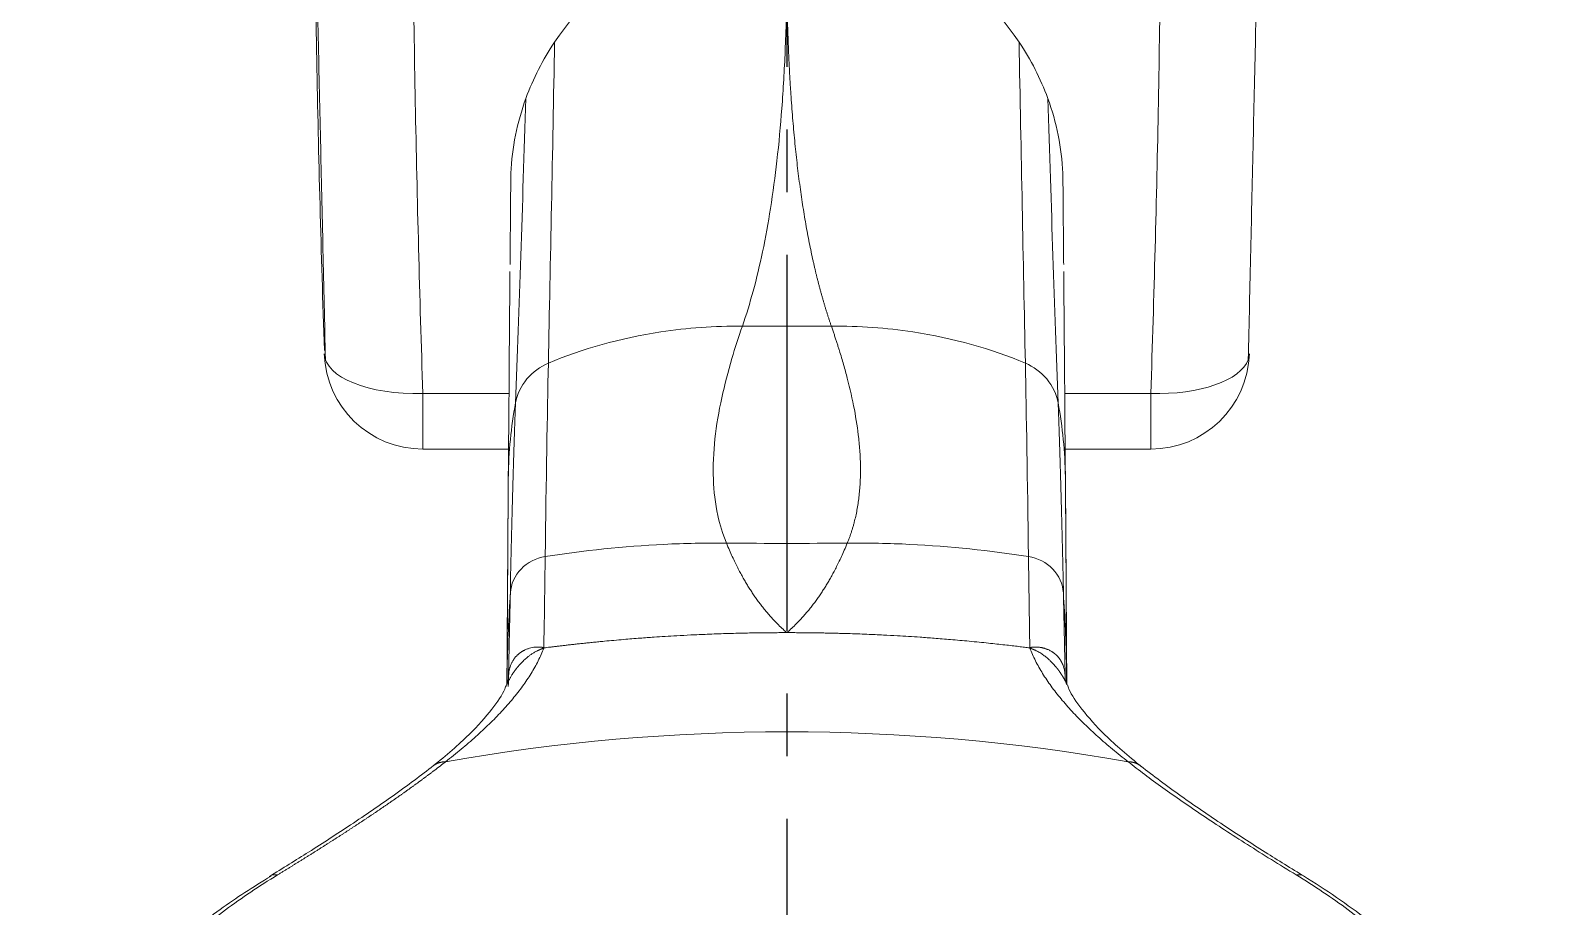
# Model space of a CAD drawing. Extents: x 9631 to 10472, y -18721 to -18126.
# Drawn here: x 10018.6 to 10095.3, y -18415.1 to -18370.7 of the extents above; entities that cross this region are included whole.
import ezdxf

# ---------------------------------------------------------------- set-up
doc = ezdxf.new("R2010")
doc.units = 0
doc.header["$MEASUREMENT"] = 0
doc.linetypes.add('CENTER2', pattern=[28.575, 19.05, -3.175, 3.175, -3.175])
doc.layers.get('0').update_dxf_attribs({"linetype": 'CONTINUOUS', "lineweight": 13})
doc.layers.add('CENTER', color=1, linetype='CENTER2')

msp = doc.modelspace()

# ---------------------------------------------------------------- linework, layer by layer
at = {"color": 7, "linetype": 'Continuous', "extrusion": (-1.22465e-16, -1, 0)}
for p, q in [((10038.544, -18389.096), (10038.544, -18391.911)), ((10038.544, -18389.096), (10042.906, -18389.096)), ((10071.065, -18389.096), (10075.427, -18389.096)), ((10075.427, -18391.911), (10075.427, -18389.096)), ((10038.544, -18391.911), (10042.885, -18391.911)), ((10071.087, -18391.911), (10075.427, -18391.911))]:
    msp.add_line(p, q, dxfattribs=at)
at = {"color": 7, "linetype": 'Continuous'}
for centre, start, end in [((10038.544, -18386.911), 181.91599, 270), ((10075.427, -18386.911), 270, 358.08401)]:
    msp.add_arc(centre, 5, start, end, dxfattribs=at)
for centre, major_axis, ratio, start_param, end_param in [((10056.986, -18049.627), (350, 0), 0.960178, 4.705946, 4.718832), ((10038.544, -18386.911), (4.997, 0.167), 0.436797, 3.141608, 4.697778), ((10075.427, -18386.911), (-4.997, 0.167), 0.436797, 1.585407, 3.001121), ((10075.427, -18386.911), (-4.997, 0.167), 0.436797, 3.001121, 3.141578), ((10056.986, -18063.746), (350, 0), 0.95126, 4.70364, 4.721138), ((10056.986, -18496.022), (94.49, 0), 0.950244, 1.386779, 1.754814), ((10031.588, -18414.818), (-0.784, 1.279), 0.537511, 5.836471, 6.27587), ((10082.383, -18414.818), (0.784, 1.279), 0.537509, 0.014378, 0.446713)]:
    msp.add_ellipse(centre, major_axis=major_axis, ratio=ratio, start_param=start_param, end_param=end_param, dxfattribs=at)
for points, degree in [([(10033.051, -18364.796), (10033.079, -18367.256), (10033.155, -18372.174), (10033.323, -18379.546), (10033.472, -18384.457), (10033.556, -18386.911)], 3), ([(10033.107, -18365.169), (10033.607, -18387.383)], 1), ([(10056.986, -18365.156), (10054.657, -18365.156), (10050.002, -18366.29), (10046.482, -18369.416), (10045.22, -18371.287)], 3), ([(10068.751, -18371.287), (10067.489, -18369.416), (10063.969, -18366.29), (10059.314, -18365.156), (10056.986, -18365.156)], 3), ([(10080.365, -18387.383), (10080.864, -18365.169)], 1), ([(10038.05, -18366.981), (10038.077, -18369.441), (10038.151, -18374.359), (10038.316, -18381.731), (10038.462, -18386.642), (10038.544, -18389.096)], 3), ([(10075.427, -18389.096), (10075.509, -18386.642), (10075.655, -18381.731), (10075.82, -18374.359), (10075.894, -18369.441), (10075.922, -18366.981)], 3), ([(10045.22, -18371.287), (10044.919, -18371.733), (10044.374, -18372.659), (10043.946, -18373.64), (10043.764, -18374.141)], 3), ([(10044.901, -18387.556), (10045.007, -18382.365), (10045.114, -18376.94), (10045.22, -18371.287)], 3), ([(10070.207, -18374.141), (10070.025, -18373.64), (10069.597, -18372.659), (10069.052, -18371.733), (10068.751, -18371.287)], 3), ([(10069.07, -18387.556), (10068.964, -18382.365), (10068.857, -18376.94), (10068.751, -18371.287)], 3), ([(10043.764, -18374.141), (10043.319, -18375.362), (10043.061, -18376.645), (10043, -18377.937)], 3), ([(10043.239, -18389.574), (10043.414, -18384.78), (10043.589, -18379.633), (10043.764, -18374.141)], 3), ([(10070.971, -18377.939), (10070.91, -18376.646), (10070.652, -18375.363), (10070.207, -18374.141)], 3), ([(10070.732, -18389.574), (10070.557, -18384.78), (10070.382, -18379.633), (10070.207, -18374.141)], 3), ([(10043, -18377.946), (10042.96, -18382.564)], 1), ([(10071.012, -18382.564), (10070.972, -18377.946)], 1), ([(10042.872, -18393.309), (10042.9, -18390.117), (10042.927, -18386.651), (10042.954, -18382.915)], 3), ([(10071.099, -18393.309), (10071.072, -18390.117), (10071.044, -18386.651), (10071.017, -18382.915)], 3), ([(10044.901, -18387.556), (10044.492, -18387.727), (10043.721, -18388.284), (10043.319, -18389.14), (10043.239, -18389.574)], 3), ([(10044.741, -18397.356), (10044.794, -18393.448), (10044.848, -18390.167), (10044.901, -18387.556)], 3), ([(10069.07, -18387.556), (10069.479, -18387.727), (10070.25, -18388.284), (10070.652, -18389.14), (10070.732, -18389.574)], 3), ([(10069.23, -18397.356), (10069.177, -18393.448), (10069.123, -18390.167), (10069.07, -18387.556)], 3), ([(10043.239, -18389.574), (10043.014, -18390.797), (10042.89, -18392.054), (10042.872, -18393.309)], 3), ([(10042.975, -18399.194), (10043.063, -18395.209), (10043.151, -18391.986), (10043.239, -18389.574)], 3), ([(10070.732, -18389.574), (10070.957, -18390.797), (10071.082, -18392.054), (10071.099, -18393.309)], 3), ([(10070.996, -18399.194), (10070.908, -18395.209), (10070.82, -18391.986), (10070.732, -18389.574)], 3), ([(10042.89, -18391.274), (10042.874, -18393.276)], 1), ([(10071.097, -18393.276), (10071.081, -18391.274)], 1), ([(10042.815, -18402.932), (10042.834, -18398.754), (10042.853, -18395.525), (10042.872, -18393.309)], 3), ([(10071.156, -18402.932), (10071.137, -18398.754), (10071.118, -18395.525), (10071.099, -18393.309)], 3), ([(10053.923, -18396.674), (10053.975, -18396.8), (10054.078, -18397.041), (10054.223, -18397.365), (10054.362, -18397.658), (10054.495, -18397.923), (10054.622, -18398.166), (10054.745, -18398.391), (10054.866, -18398.602), (10054.986, -18398.803), (10055.108, -18398.999), (10055.234, -18399.193), (10055.365, -18399.387), (10055.503, -18399.581), (10055.647, -18399.775), (10055.799, -18399.969), (10055.958, -18400.163), (10056.127, -18400.36), (10056.31, -18400.56), (10056.509, -18400.766), (10056.73, -18400.981), (10056.897, -18401.132), (10056.986, -18401.21)], 3), ([(10060.048, -18396.674), (10059.996, -18396.8), (10059.894, -18397.041), (10059.748, -18397.365), (10059.609, -18397.658), (10059.476, -18397.923), (10059.349, -18398.166), (10059.226, -18398.391), (10059.105, -18398.602), (10058.985, -18398.803), (10058.863, -18398.999), (10058.737, -18399.193), (10058.606, -18399.387), (10058.468, -18399.581), (10058.324, -18399.775), (10058.172, -18399.969), (10058.013, -18400.163), (10057.844, -18400.36), (10057.661, -18400.56), (10057.462, -18400.766), (10057.241, -18400.981), (10057.074, -18401.132), (10056.986, -18401.21)], 3), ([(10044.741, -18397.356), (10044.277, -18397.429), (10043.393, -18397.88), (10043.003, -18398.753), (10042.975, -18399.194)], 3), ([(10069.23, -18397.356), (10069.695, -18397.429), (10070.578, -18397.88), (10070.968, -18398.753), (10070.996, -18399.194)], 3), ([(10069.293, -18401.968), (10069.272, -18400.421), (10069.251, -18398.884), (10069.23, -18397.356)], 3), ([(10042.975, -18399.194), (10042.895, -18400.435), (10042.841, -18401.684), (10042.815, -18402.932)], 3), ([(10070.996, -18399.194), (10071.076, -18400.435), (10071.13, -18401.684), (10071.156, -18402.932)], 3), ([(10039.696, -18407.749), (10039.968, -18407.538), (10040.495, -18407.114), (10041.233, -18406.478), (10041.916, -18405.841), (10042.541, -18405.203), (10043.105, -18404.563), (10043.605, -18403.923), (10044.037, -18403.281), (10044.398, -18402.638), (10044.59, -18402.209), (10044.673, -18401.994)], 3), ([(10069.298, -18401.994), (10069.381, -18402.209), (10069.573, -18402.638), (10069.935, -18403.281), (10070.367, -18403.923), (10070.866, -18404.563), (10071.43, -18405.203), (10072.055, -18405.841), (10072.738, -18406.478), (10073.476, -18407.114), (10074.003, -18407.538), (10074.275, -18407.749)], 3), ([(10042.815, -18402.932), (10042.809, -18403.228), (10042.804, -18403.524), (10042.801, -18403.82)], 3), ([(10042.811, -18403.804), (10042.812, -18403.513), (10042.814, -18403.223), (10042.815, -18402.932)], 3), ([(10071.156, -18402.932), (10071.162, -18403.228), (10071.167, -18403.524), (10071.17, -18403.82)], 3), ([(10071.16, -18403.804), (10071.159, -18403.513), (10071.157, -18403.223), (10071.156, -18402.932)], 3), ([(10042.874, -18403.622), (10042.853, -18403.717), (10042.792, -18403.853)], 2), ([(10042.873, -18403.619), (10042.877, -18403.569), (10042.88, -18403.519), (10042.881, -18403.469)], 3), ([(10042.881, -18403.481), (10042.88, -18403.491)], 1), ([(10071.091, -18403.491), (10071.091, -18403.481)], 1), ([(10071.18, -18403.854), (10071.118, -18403.718), (10071.098, -18403.622)], 2), ([(10074.275, -18407.749), (10074.545, -18407.961), (10075.106, -18408.391), (10076.021, -18409.061), (10077.005, -18409.755), (10078.053, -18410.469), (10079.158, -18411.199), (10080.317, -18411.945), (10081.527, -18412.705), (10082.366, -18413.221), (10082.793, -18413.482)], 3), ([(10082.793, -18413.482), (10083.259, -18413.766), (10084.164, -18414.346), (10085.444, -18415.247), (10086.644, -18416.176), (10087.762, -18417.127), (10088.795, -18418.098), (10089.744, -18419.085), (10090.607, -18420.084), (10091.385, -18421.093), (10092.076, -18422.11), (10092.678, -18423.127), (10093.192, -18424.143), (10093.618, -18425.155), (10093.955, -18426.162), (10094.205, -18427.16), (10094.366, -18428.149), (10094.44, -18429.127), (10094.425, -18430.09), (10094.323, -18431.037), (10094.132, -18431.965), (10093.855, -18432.874), (10093.491, -18433.763), (10093.039, -18434.63), (10092.499, -18435.477), (10091.873, -18436.299), (10091.162, -18437.094), (10090.366, -18437.863), (10089.485, -18438.606), (10088.518, -18439.321), (10087.468, -18440.008), (10086.333, -18440.666), (10085.115, -18441.294), (10083.817, -18441.89), (10082.444, -18442.453), (10080.999, -18442.981), (10079.486, -18443.474), (10077.91, -18443.93), (10076.278, -18444.348), (10074.596, -18444.728), (10072.868, -18445.07), (10071.097, -18445.375), (10069.29, -18445.641), (10067.452, -18445.869), (10065.588, -18446.059), (10063.702, -18446.211), (10061.799, -18446.325), (10059.883, -18446.401), (10057.96, -18446.439), (10056.035, -18446.439), (10054.113, -18446.401), (10052.196, -18446.326), (10050.291, -18446.212), (10048.405, -18446.061), (10046.54, -18445.871), (10044.701, -18445.644), (10042.894, -18445.378), (10041.124, -18445.074), (10039.395, -18444.732), (10037.712, -18444.352), (10036.08, -18443.935), (10034.503, -18443.479), (10032.988, -18442.987), (10031.541, -18442.458), (10030.166, -18441.895), (10028.868, -18441.3), (10027.65, -18440.672), (10026.517, -18440.016), (10025.467, -18439.331), (10024.5, -18438.616), (10023.617, -18437.874), (10022.819, -18437.105), (10022.107, -18436.309), (10021.48, -18435.488), (10020.939, -18434.642), (10020.486, -18433.774), (10020.12, -18432.886), (10019.842, -18431.977), (10019.65, -18431.049), (10019.547, -18430.103), (10019.531, -18429.141), (10019.603, -18428.164), (10019.763, -18427.175), (10020.012, -18426.175), (10020.349, -18425.166), (10020.775, -18424.151), (10021.289, -18423.134), (10021.891, -18422.117), (10022.581, -18421.101), (10023.359, -18420.09), (10024.224, -18419.089), (10025.173, -18418.101), (10026.207, -18417.129), (10027.325, -18416.178), (10028.524, -18415.249), (10029.806, -18414.347), (10030.712, -18413.767), (10031.178, -18413.482)], 3)]:
    msp.add_open_spline(points, degree=degree, dxfattribs=at)
for points, knots in [([(10056.986, -18368.557), (10056.972, -18369.611), (10056.92, -18371.628), (10056.755, -18374.546), (10056.511, -18377.207), (10056.19, -18379.631), (10055.792, -18381.837), (10055.32, -18383.827), (10054.936, -18385.09), (10054.73, -18385.683)], [0, 0, 0, 0, 0.192172, 0.365568, 0.521661, 0.661967, 0.788019, 0.901349, 1, 1, 1, 1]), ([(10056.986, -18368.557), (10056.986, -18368.612), (10056.988, -18368.721), (10056.99, -18368.884), (10056.993, -18369.046), (10056.996, -18369.208), (10056.999, -18369.369), (10057.002, -18369.529), (10057.006, -18369.689), (10057.009, -18369.849), (10057.013, -18370.007), (10057.018, -18370.166), (10057.022, -18370.323), (10057.026, -18370.48), (10057.031, -18370.637), (10057.036, -18370.792), (10057.041, -18370.947), (10057.047, -18371.102), (10057.052, -18371.256), (10057.058, -18371.409), (10057.064, -18371.562), (10057.07, -18371.714), (10057.077, -18371.866), (10057.084, -18372.016), (10057.09, -18372.167), (10057.097, -18372.316), (10057.105, -18372.465), (10057.112, -18372.614), (10057.12, -18372.761), (10057.128, -18372.908), (10057.136, -18373.055), (10057.144, -18373.201), (10057.153, -18373.346), (10057.161, -18373.491), (10057.17, -18373.635), (10057.179, -18373.778), (10057.212, -18374.275), (10057.273, -18375.111), (10057.377, -18376.276), (10057.496, -18377.4), (10057.629, -18378.476), (10057.777, -18379.509), (10057.939, -18380.498), (10058.117, -18381.451), (10058.259, -18382.13), (10058.354, -18382.548), (10058.393, -18382.716), (10058.432, -18382.883), (10058.472, -18383.048), (10058.513, -18383.213), (10058.554, -18383.376), (10058.595, -18383.539), (10058.638, -18383.7), (10058.681, -18383.859), (10058.724, -18384.018), (10058.768, -18384.175), (10058.813, -18384.332), (10058.858, -18384.487), (10058.904, -18384.64), (10058.95, -18384.793), (10058.997, -18384.944), (10059.045, -18385.094), (10059.093, -18385.243), (10059.141, -18385.391), (10059.191, -18385.537), (10059.224, -18385.634), (10059.241, -18385.683)], [0, 0, 0, 0, 0.00979, 0.019538, 0.029245, 0.03891, 0.048533, 0.058116, 0.067656, 0.077155, 0.086613, 0.096029, 0.105404, 0.114737, 0.124029, 0.133279, 0.142488, 0.151655, 0.160781, 0.169865, 0.178908, 0.187909, 0.196869, 0.205787, 0.214664, 0.223499, 0.232293, 0.241045, 0.249756, 0.258426, 0.267054, 0.27564, 0.284185, 0.292689, 0.301151, 0.309571, 0.31795, 0.388618, 0.456624, 0.521969, 0.584653, 0.644038, 0.701222, 0.756206, 0.808991, 0.818758, 0.828457, 0.83809, 0.847655, 0.857153, 0.866583, 0.875947, 0.885244, 0.894473, 0.903636, 0.912731, 0.921759, 0.93072, 0.939615, 0.948442, 0.957202, 0.965896, 0.974522, 0.983082, 0.991574, 1, 1, 1, 1]), ([(10054.73, -18385.683), (10053.324, -18385.671), (10049.809, -18385.923), (10046.62, -18386.838), (10044.901, -18387.556)], [0, 0, 0, 0, 0.394903, 1, 1, 1, 1]), ([(10054.73, -18385.683), (10054.539, -18386.237), (10054.145, -18387.454), (10053.649, -18389.351), (10053.303, -18391.373), (10053.209, -18393.347), (10053.401, -18395.097), (10053.727, -18396.197), (10053.923, -18396.674)], [0, 0, 0, 0, 0.149582, 0.332398, 0.526427, 0.714791, 0.880107, 1, 1, 1, 1]), ([(10059.241, -18385.683), (10060.647, -18385.671), (10064.162, -18385.923), (10067.351, -18386.838), (10069.07, -18387.556)], [0, 0, 0, 0, 0.394903, 1, 1, 1, 1]), ([(10059.241, -18385.683), (10059.252, -18385.716), (10059.275, -18385.783), (10059.309, -18385.882), (10059.343, -18385.981), (10059.376, -18386.079), (10059.408, -18386.176), (10059.44, -18386.272), (10059.471, -18386.367), (10059.502, -18386.462), (10059.532, -18386.555), (10059.562, -18386.648), (10059.591, -18386.74), (10059.62, -18386.832), (10059.676, -18387.011), (10059.756, -18387.278), (10059.859, -18387.63), (10059.956, -18387.977), (10060.157, -18388.733), (10060.414, -18389.858), (10060.612, -18391.142), (10060.698, -18392.142), (10060.72, -18392.774), (10060.715, -18393.267), (10060.701, -18393.63), (10060.676, -18393.987), (10060.64, -18394.335), (10060.595, -18394.671), (10060.541, -18394.994), (10060.477, -18395.309), (10060.42, -18395.543), (10060.378, -18395.701), (10060.355, -18395.784), (10060.331, -18395.867), (10060.307, -18395.949), (10060.281, -18396.031), (10060.255, -18396.113), (10060.228, -18396.194), (10060.2, -18396.275), (10060.171, -18396.356), (10060.141, -18396.436), (10060.111, -18396.516), (10060.08, -18396.595), (10060.058, -18396.648), (10060.048, -18396.674)], [0, 0, 0, 0, 0.009586, 0.019088, 0.028507, 0.037844, 0.047096, 0.056266, 0.065353, 0.074356, 0.083276, 0.092113, 0.100867, 0.109538, 0.118126, 0.152034, 0.185357, 0.218094, 0.250247, 0.398502, 0.532938, 0.603217, 0.669925, 0.70266, 0.734797, 0.76634, 0.79729, 0.826386, 0.854624, 0.882007, 0.908537, 0.915787, 0.923, 0.930178, 0.937319, 0.944426, 0.951496, 0.958531, 0.965531, 0.972495, 0.979424, 0.986318, 0.993176, 1, 1, 1, 1]), ([(10042.87, -18393.725), (10042.865, -18394.276), (10042.856, -18395.458), (10042.842, -18397.496), (10042.828, -18399.648), (10042.815, -18401.747), (10042.805, -18403.175), (10042.801, -18403.818)], [0, 0, 0, 0, 0.244692, 0.469669, 0.674628, 0.859397, 1, 1, 1, 1]), ([(10071.171, -18403.818), (10071.166, -18403.175), (10071.157, -18401.747), (10071.143, -18399.648), (10071.13, -18397.496), (10071.115, -18395.458), (10071.106, -18394.276), (10071.101, -18393.725)], [0, 0, 0, 0, 0.140603, 0.325372, 0.530331, 0.755308, 1, 1, 1, 1]), ([(10053.923, -18396.674), (10052.862, -18396.664), (10049.734, -18396.726), (10046.69, -18397.049), (10044.741, -18397.356)], [0, 0, 0, 0, 0.338013, 1, 1, 1, 1]), ([(10060.048, -18396.674), (10061.11, -18396.664), (10064.237, -18396.726), (10067.282, -18397.049), (10069.23, -18397.356)], [0, 0, 0, 0, 0.338013, 1, 1, 1, 1]), ([(10044.665, -18401.967), (10044.667, -18401.913), (10044.67, -18401.803), (10044.674, -18401.638), (10044.678, -18401.469), (10044.682, -18401.299), (10044.685, -18401.126), (10044.689, -18400.95), (10044.692, -18400.772), (10044.696, -18400.592), (10044.699, -18400.409), (10044.702, -18400.223), (10044.705, -18400.035), (10044.708, -18399.845), (10044.711, -18399.611), (10044.714, -18399.337), (10044.718, -18399.027), (10044.722, -18398.726), (10044.726, -18398.434), (10044.73, -18398.152), (10044.734, -18397.878), (10044.737, -18397.614), (10044.74, -18397.441), (10044.741, -18397.356)], [0, 0, 0, 0, 0.035104, 0.070769, 0.106996, 0.143783, 0.181132, 0.219042, 0.257513, 0.296545, 0.336138, 0.376293, 0.417009, 0.458286, 0.500125, 0.569378, 0.636697, 0.702082, 0.765533, 0.827051, 0.886634, 0.944284, 1, 1, 1, 1]), ([(10042.903, -18402.444), (10042.904, -18402.433), (10042.906, -18402.311), (10042.912, -18402.069), (10042.919, -18401.709), (10042.931, -18401.164), (10042.946, -18400.503), (10042.962, -18399.791), (10042.971, -18399.374), (10042.975, -18399.194)], [0, 0, 0, 0, 0.009992, 0.112299, 0.222872, 0.341711, 0.61377, 0.8332, 1, 1, 1, 1]), ([(10071.068, -18402.445), (10071.068, -18402.434), (10071.065, -18402.311), (10071.06, -18402.069), (10071.052, -18401.709), (10071.04, -18401.164), (10071.025, -18400.503), (10071.01, -18399.791), (10071, -18399.374), (10070.996, -18399.194)], [0, 0, 0, 0, 0.010092, 0.112388, 0.222951, 0.341779, 0.613819, 0.833226, 1, 1, 1, 1]), ([(10044.673, -18401.983), (10044.725, -18401.976), (10044.832, -18401.963), (10044.997, -18401.942), (10045.172, -18401.921), (10045.357, -18401.899), (10045.552, -18401.876), (10045.756, -18401.852), (10045.97, -18401.828), (10046.194, -18401.803), (10046.428, -18401.777), (10046.671, -18401.751), (10046.924, -18401.725), (10047.187, -18401.698), (10047.46, -18401.671), (10047.97, -18401.622), (10048.669, -18401.559), (10049.508, -18401.492), (10050.208, -18401.441), (10050.826, -18401.4), (10051.448, -18401.363), (10052.159, -18401.326), (10052.99, -18401.288), (10053.752, -18401.261), (10054.396, -18401.243), (10054.869, -18401.232), (10055.307, -18401.223), (10055.711, -18401.217), (10056.079, -18401.213), (10056.412, -18401.211), (10056.711, -18401.21), (10056.898, -18401.21), (10056.986, -18401.21)], [0, 0, 0, 0, 0.012711, 0.026213, 0.040507, 0.055592, 0.071469, 0.088137, 0.105596, 0.123847, 0.14289, 0.162724, 0.18335, 0.204767, 0.226976, 0.249977, 0.329383, 0.397526, 0.454405, 0.500019, 0.548074, 0.60576, 0.673077, 0.750023, 0.791188, 0.82952, 0.865018, 0.897681, 0.927512, 0.954508, 0.978671, 1, 1, 1, 1]), ([(10056.986, -18401.21), (10057.037, -18401.21), (10057.144, -18401.21), (10057.31, -18401.21), (10057.485, -18401.211), (10057.671, -18401.212), (10057.866, -18401.213), (10058.071, -18401.215), (10058.287, -18401.218), (10058.512, -18401.221), (10058.747, -18401.225), (10058.993, -18401.23), (10059.248, -18401.235), (10059.513, -18401.241), (10059.789, -18401.249), (10060.3, -18401.264), (10060.999, -18401.289), (10061.838, -18401.327), (10062.54, -18401.364), (10063.159, -18401.401), (10063.781, -18401.442), (10064.489, -18401.493), (10065.319, -18401.56), (10066.08, -18401.628), (10066.72, -18401.69), (10067.188, -18401.738), (10067.622, -18401.785), (10068.022, -18401.829), (10068.388, -18401.871), (10068.72, -18401.91), (10069.018, -18401.947), (10069.206, -18401.97), (10069.294, -18401.981)], [0, 0, 0, 0, 0.012591, 0.025992, 0.040203, 0.055224, 0.071055, 0.087696, 0.105146, 0.123407, 0.142478, 0.162359, 0.183049, 0.20455, 0.226861, 0.249982, 0.328927, 0.39691, 0.45393, 0.499988, 0.547664, 0.605229, 0.672684, 0.750025, 0.790914, 0.829047, 0.864425, 0.897049, 0.926918, 0.954033, 0.978393, 1, 1, 1, 1]), ([(10042.792, -18403.856), (10042.803, -18403.829), (10042.834, -18403.758), (10042.89, -18403.641), (10042.948, -18403.531), (10042.998, -18403.445), (10043.034, -18403.384), (10043.076, -18403.317), (10043.122, -18403.248), (10043.162, -18403.192), (10043.193, -18403.147), (10043.219, -18403.113), (10043.247, -18403.075), (10043.267, -18403.049), (10043.28, -18403.033), (10043.287, -18403.025), (10043.294, -18403.016), (10043.301, -18403.006), (10043.31, -18402.996), (10043.319, -18402.984), (10043.335, -18402.965), (10043.357, -18402.938), (10043.381, -18402.91), (10043.402, -18402.886), (10043.421, -18402.864), (10043.442, -18402.84), (10043.466, -18402.814), (10043.492, -18402.785), (10043.521, -18402.754), (10043.552, -18402.721), (10043.587, -18402.687), (10043.638, -18402.636), (10043.707, -18402.571), (10043.793, -18402.495), (10043.871, -18402.432), (10043.94, -18402.379), (10044.001, -18402.335), (10044.065, -18402.29), (10044.133, -18402.246), (10044.201, -18402.205), (10044.265, -18402.17), (10044.318, -18402.142), (10044.361, -18402.12), (10044.392, -18402.106), (10044.414, -18402.096), (10044.43, -18402.089), (10044.444, -18402.082), (10044.458, -18402.076), (10044.473, -18402.07), (10044.488, -18402.064), (10044.503, -18402.057), (10044.519, -18402.051), (10044.535, -18402.044), (10044.554, -18402.036), (10044.576, -18402.028), (10044.599, -18402.019), (10044.621, -18402.011), (10044.64, -18402.005), (10044.657, -18401.999), (10044.668, -18401.996), (10044.673, -18401.994)], [0, 0, 0, 0, 0.029318, 0.080823, 0.136434, 0.161703, 0.18681, 0.211803, 0.247313, 0.276358, 0.28649, 0.307721, 0.323722, 0.339627, 0.342903, 0.34663, 0.350808, 0.355439, 0.360521, 0.366055, 0.372041, 0.389351, 0.404775, 0.414275, 0.425089, 0.437214, 0.450644, 0.465375, 0.481397, 0.498702, 0.517277, 0.537108, 0.581179, 0.624869, 0.668101, 0.695297, 0.723536, 0.752759, 0.782901, 0.813891, 0.840933, 0.86299, 0.880212, 0.89272, 0.900606, 0.905961, 0.91145, 0.917071, 0.922826, 0.928713, 0.934733, 0.940884, 0.947168, 0.953584, 0.96355, 0.972631, 0.980808, 0.988081, 0.99447, 1, 1, 1, 1]), ([(10042.881, -18403.48), (10042.881, -18403.475), (10042.881, -18403.467), (10042.881, -18403.453), (10042.882, -18403.44), (10042.883, -18403.425), (10042.883, -18403.41), (10042.884, -18403.395), (10042.885, -18403.379), (10042.887, -18403.362), (10042.888, -18403.345), (10042.89, -18403.323), (10042.893, -18403.296), (10042.896, -18403.266), (10042.9, -18403.239), (10042.903, -18403.215), (10042.913, -18403.156), (10042.932, -18403.061), (10042.961, -18402.955), (10042.989, -18402.873), (10043.012, -18402.814), (10043.037, -18402.757), (10043.065, -18402.7), (10043.095, -18402.645), (10043.127, -18402.592), (10043.16, -18402.543), (10043.192, -18402.498), (10043.225, -18402.457), (10043.26, -18402.417), (10043.298, -18402.377), (10043.329, -18402.347), (10043.356, -18402.323), (10043.376, -18402.304), (10043.4, -18402.285), (10043.417, -18402.271), (10043.43, -18402.261), (10043.44, -18402.253), (10043.453, -18402.244), (10043.469, -18402.232), (10043.489, -18402.218), (10043.512, -18402.202), (10043.535, -18402.187), (10043.558, -18402.173), (10043.582, -18402.158), (10043.607, -18402.144), (10043.633, -18402.129), (10043.66, -18402.115), (10043.688, -18402.1), (10043.734, -18402.079), (10043.796, -18402.052), (10043.873, -18402.023), (10043.972, -18401.992), (10044.093, -18401.963), (10044.223, -18401.945), (10044.332, -18401.939), (10044.411, -18401.939), (10044.478, -18401.942), (10044.525, -18401.946), (10044.566, -18401.951), (10044.595, -18401.955), (10044.621, -18401.959), (10044.644, -18401.963), (10044.658, -18401.966), (10044.665, -18401.967)], [0, 0, 0, 0, 0.003862, 0.007882, 0.012062, 0.016402, 0.020905, 0.025569, 0.030398, 0.035391, 0.040549, 0.045872, 0.055929, 0.0651, 0.073387, 0.08079, 0.087309, 0.127779, 0.170064, 0.190467, 0.211132, 0.232106, 0.253434, 0.275159, 0.297322, 0.319961, 0.339307, 0.359245, 0.379793, 0.400967, 0.422781, 0.430821, 0.445107, 0.456271, 0.467395, 0.47137, 0.476438, 0.482601, 0.489859, 0.501252, 0.51254, 0.522933, 0.533679, 0.544778, 0.556231, 0.568038, 0.5802, 0.592717, 0.60559, 0.640006, 0.67242, 0.702831, 0.763325, 0.820704, 0.860041, 0.897779, 0.918295, 0.944016, 0.957495, 0.969832, 0.981027, 0.991083, 1, 1, 1, 1]), ([(10044.665, -18401.967), (10044.665, -18401.967), (10044.665, -18401.967), (10044.666, -18401.966), (10044.667, -18401.966), (10044.668, -18401.967), (10044.669, -18401.967), (10044.67, -18401.967), (10044.671, -18401.968), (10044.673, -18401.968), (10044.675, -18401.969), (10044.676, -18401.97), (10044.678, -18401.971), (10044.68, -18401.973), (10044.679, -18401.975), (10044.678, -18401.977), (10044.676, -18401.98), (10044.674, -18401.982), (10044.673, -18401.983)], [0, 0, 0, 0, 0.014798, 0.025803, 0.037509, 0.053842, 0.076433, 0.10589, 0.14248, 0.208659, 0.275522, 0.343382, 0.412537, 0.531269, 0.646953, 0.729444, 0.847027, 1, 1, 1, 1]), ([(10044.673, -18401.983), (10044.673, -18401.983), (10044.673, -18401.983), (10044.673, -18401.984), (10044.674, -18401.985), (10044.674, -18401.987), (10044.674, -18401.988), (10044.674, -18401.99), (10044.674, -18401.991), (10044.674, -18401.992), (10044.674, -18401.993), (10044.673, -18401.994), (10044.673, -18401.994), (10044.673, -18401.994)], [0, 0, 0, 0, 0.05367, 0.128209, 0.223725, 0.340267, 0.477862, 0.608791, 0.722008, 0.817574, 0.895594, 0.956261, 1, 1, 1, 1]), ([(10069.294, -18401.981), (10069.294, -18401.981), (10069.293, -18401.98), (10069.292, -18401.979), (10069.291, -18401.978), (10069.291, -18401.976), (10069.291, -18401.975), (10069.291, -18401.974), (10069.291, -18401.972), (10069.292, -18401.971), (10069.292, -18401.97), (10069.293, -18401.969), (10069.293, -18401.968)], [0, 0, 0, 0, 0.08403, 0.170715, 0.260455, 0.353611, 0.450504, 0.551423, 0.656621, 0.766322, 0.880723, 1, 1, 1, 1]), ([(10069.293, -18401.968), (10069.296, -18401.968), (10069.302, -18401.966), (10069.31, -18401.965), (10069.32, -18401.963), (10069.329, -18401.961), (10069.34, -18401.959), (10069.35, -18401.958), (10069.362, -18401.956), (10069.377, -18401.954), (10069.4, -18401.951), (10069.425, -18401.949), (10069.449, -18401.947), (10069.471, -18401.945), (10069.499, -18401.943), (10069.528, -18401.941), (10069.585, -18401.938), (10069.672, -18401.939), (10069.768, -18401.948), (10069.845, -18401.959), (10069.898, -18401.969), (10069.953, -18401.981), (10070.009, -18401.995), (10070.066, -18402.012), (10070.124, -18402.032), (10070.187, -18402.057), (10070.256, -18402.087), (10070.334, -18402.126), (10070.393, -18402.16), (10070.436, -18402.187), (10070.459, -18402.202), (10070.484, -18402.219), (10070.506, -18402.235), (10070.53, -18402.252), (10070.552, -18402.27), (10070.574, -18402.287), (10070.594, -18402.304), (10070.614, -18402.321), (10070.632, -18402.337), (10070.65, -18402.354), (10070.667, -18402.372), (10070.685, -18402.389), (10070.701, -18402.407), (10070.718, -18402.424), (10070.733, -18402.443), (10070.749, -18402.461), (10070.764, -18402.479), (10070.778, -18402.498), (10070.793, -18402.517), (10070.806, -18402.536), (10070.82, -18402.556), (10070.833, -18402.575), (10070.846, -18402.595), (10070.858, -18402.615), (10070.87, -18402.634), (10070.881, -18402.655), (10070.892, -18402.675), (10070.903, -18402.695), (10070.928, -18402.743), (10070.963, -18402.82), (10071.003, -18402.932), (10071.034, -18403.041), (10071.056, -18403.144), (10071.068, -18403.212), (10071.073, -18403.255), (10071.076, -18403.278), (10071.08, -18403.31), (10071.083, -18403.343), (10071.085, -18403.374), (10071.087, -18403.399), (10071.088, -18403.422), (10071.089, -18403.443), (10071.09, -18403.462), (10071.09, -18403.474), (10071.091, -18403.48)], [0, 0, 0, 0, 0.003777, 0.007695, 0.011754, 0.015956, 0.020301, 0.02479, 0.029422, 0.034755, 0.044203, 0.057764, 0.064909, 0.073966, 0.084936, 0.100192, 0.111047, 0.156012, 0.207181, 0.227957, 0.249411, 0.271546, 0.294366, 0.317873, 0.342068, 0.366953, 0.396906, 0.430927, 0.469008, 0.478129, 0.49161, 0.500955, 0.514093, 0.524852, 0.536265, 0.547247, 0.558203, 0.568214, 0.578108, 0.587886, 0.597548, 0.607096, 0.616532, 0.625857, 0.635072, 0.644179, 0.653179, 0.662075, 0.670866, 0.679557, 0.688147, 0.696638, 0.705033, 0.713333, 0.721541, 0.729658, 0.737685, 0.745626, 0.753483, 0.792548, 0.830703, 0.868255, 0.898855, 0.927452, 0.931375, 0.938159, 0.947802, 0.960303, 0.968374, 0.97586, 0.982762, 0.989084, 0.994829, 1, 1, 1, 1]), ([(10069.298, -18401.994), (10069.298, -18401.994), (10069.298, -18401.994), (10069.298, -18401.993), (10069.298, -18401.992), (10069.298, -18401.992), (10069.298, -18401.99), (10069.298, -18401.989), (10069.297, -18401.988), (10069.296, -18401.986), (10069.296, -18401.984), (10069.295, -18401.983), (10069.295, -18401.982), (10069.294, -18401.981), (10069.294, -18401.981)], [0, 0, 0, 0, 0.036882, 0.084781, 0.14389, 0.21431, 0.296099, 0.389296, 0.493924, 0.647979, 0.77555, 0.876674, 0.951425, 1, 1, 1, 1]), ([(10069.298, -18401.994), (10069.302, -18401.995), (10069.31, -18401.998), (10069.321, -18402.001), (10069.332, -18402.005), (10069.344, -18402.009), (10069.355, -18402.013), (10069.366, -18402.017), (10069.378, -18402.021), (10069.389, -18402.025), (10069.4, -18402.03), (10069.412, -18402.034), (10069.423, -18402.039), (10069.434, -18402.043), (10069.446, -18402.048), (10069.456, -18402.052), (10069.467, -18402.057), (10069.48, -18402.062), (10069.496, -18402.069), (10069.515, -18402.077), (10069.538, -18402.087), (10069.565, -18402.099), (10069.593, -18402.112), (10069.641, -18402.135), (10069.709, -18402.17), (10069.803, -18402.224), (10069.927, -18402.303), (10070.089, -18402.419), (10070.23, -18402.539), (10070.336, -18402.638), (10070.388, -18402.69), (10070.432, -18402.735), (10070.463, -18402.768), (10070.487, -18402.794), (10070.501, -18402.808), (10070.51, -18402.819), (10070.518, -18402.827), (10070.528, -18402.838), (10070.546, -18402.858), (10070.57, -18402.886), (10070.599, -18402.92), (10070.626, -18402.952), (10070.647, -18402.978), (10070.663, -18402.998), (10070.676, -18403.015), (10070.69, -18403.032), (10070.704, -18403.049), (10070.718, -18403.067), (10070.731, -18403.084), (10070.743, -18403.101), (10070.755, -18403.117), (10070.767, -18403.133), (10070.78, -18403.151), (10070.793, -18403.169), (10070.808, -18403.189), (10070.823, -18403.211), (10070.839, -18403.234), (10070.861, -18403.267), (10070.889, -18403.309), (10070.923, -18403.361), (10070.962, -18403.425), (10071.005, -18403.5), (10071.053, -18403.586), (10071.096, -18403.671), (10071.138, -18403.761), (10071.166, -18403.824), (10071.18, -18403.859)], [0, 0, 0, 0, 0.004158, 0.008351, 0.012578, 0.016839, 0.021133, 0.025456, 0.029806, 0.034178, 0.038569, 0.042973, 0.047387, 0.051812, 0.056246, 0.060691, 0.064399, 0.069355, 0.07557, 0.083055, 0.091824, 0.101896, 0.11497, 0.125361, 0.159489, 0.199185, 0.244689, 0.322387, 0.423603, 0.455359, 0.487277, 0.507631, 0.527985, 0.537867, 0.54781, 0.550593, 0.554744, 0.560266, 0.567161, 0.58519, 0.602006, 0.617603, 0.631976, 0.639481, 0.647299, 0.65543, 0.663876, 0.671944, 0.679842, 0.687568, 0.695126, 0.702341, 0.710128, 0.718494, 0.727444, 0.736985, 0.747122, 0.757866, 0.780381, 0.802456, 0.824112, 0.860481, 0.895336, 0.92868, 0.960496, 1, 1, 1, 1]), ([(10042.881, -18403.48), (10042.882, -18403.404), (10042.886, -18403.244), (10042.891, -18402.99), (10042.897, -18402.721), (10042.901, -18402.536), (10042.903, -18402.444)], [0, 0, 0, 0, 0.218725, 0.46356, 0.734507, 1, 1, 1, 1]), ([(10071.091, -18403.48), (10071.089, -18403.404), (10071.085, -18403.244), (10071.08, -18402.99), (10071.074, -18402.721), (10071.07, -18402.536), (10071.068, -18402.445)], [0, 0, 0, 0, 0.218792, 0.463705, 0.734738, 1, 1, 1, 1]), ([(10042.871, -18403.933), (10042.872, -18403.894), (10042.875, -18403.743), (10042.878, -18403.592), (10042.881, -18403.48)], [0, 0, 0, 0, 0.257932, 1, 1, 1, 1]), ([(10042.774, -18403.85), (10042.752, -18403.92), (10042.622, -18404.274), (10042.06, -18405.112), (10040.904, -18406.411), (10039.744, -18407.417), (10039.042, -18407.973)], [0, 0, 0, 0, 0.070004, 0.344357, 0.654238, 1, 1, 1, 1]), ([(10074.973, -18408.007), (10074.261, -18407.446), (10073.086, -18406.43), (10071.917, -18405.121), (10071.351, -18404.278), (10071.22, -18403.922), (10071.199, -18403.852)], [0, 0, 0, 0, 0.346622, 0.656722, 0.930664, 1, 1, 1, 1]), ([(10039.08, -18407.942), (10038.46, -18408.432), (10037.166, -18409.399), (10035.01, -18410.877), (10032.878, -18412.256), (10031.442, -18413.149), (10030.751, -18413.571)], [0, 0, 0, 0, 0.296274, 0.561765, 0.796387, 1, 1, 1, 1]), ([(10031.178, -18413.482), (10031.201, -18413.468), (10031.245, -18413.441), (10031.312, -18413.4), (10031.379, -18413.359), (10031.446, -18413.318), (10031.513, -18413.277), (10031.58, -18413.236), (10031.646, -18413.196), (10031.713, -18413.155), (10031.779, -18413.114), (10031.846, -18413.073), (10031.912, -18413.032), (10031.978, -18412.991), (10032.044, -18412.95), (10032.11, -18412.91), (10032.176, -18412.869), (10032.242, -18412.828), (10032.308, -18412.787), (10032.373, -18412.747), (10032.439, -18412.706), (10032.504, -18412.665), (10032.569, -18412.624), (10032.635, -18412.584), (10032.7, -18412.543), (10032.765, -18412.502), (10032.83, -18412.462), (10032.895, -18412.421), (10032.959, -18412.381), (10033.024, -18412.34), (10033.088, -18412.299), (10033.153, -18412.259), (10033.217, -18412.218), (10033.281, -18412.178), (10033.345, -18412.137), (10033.409, -18412.097), (10033.473, -18412.056), (10033.537, -18412.016), (10033.601, -18411.976), (10033.664, -18411.935), (10033.728, -18411.895), (10033.791, -18411.854), (10033.854, -18411.814), (10033.917, -18411.774), (10033.98, -18411.734), (10034.043, -18411.693), (10034.106, -18411.653), (10034.169, -18411.613), (10034.231, -18411.573), (10034.294, -18411.532), (10034.356, -18411.492), (10034.418, -18411.452), (10034.48, -18411.412), (10034.542, -18411.372), (10034.604, -18411.332), (10034.665, -18411.292), (10034.727, -18411.252), (10034.788, -18411.212), (10034.85, -18411.172), (10034.911, -18411.132), (10034.972, -18411.092), (10035.033, -18411.052), (10035.094, -18411.012), (10035.154, -18410.972), (10035.215, -18410.933), (10035.275, -18410.893), (10035.335, -18410.853), (10035.395, -18410.813), (10035.455, -18410.774), (10035.515, -18410.734), (10035.575, -18410.694), (10035.634, -18410.655), (10035.694, -18410.615), (10035.753, -18410.576), (10035.812, -18410.536), (10035.871, -18410.497), (10035.93, -18410.457), (10035.989, -18410.418), (10036.047, -18410.378), (10036.106, -18410.339), (10036.164, -18410.3), (10036.222, -18410.26), (10036.28, -18410.221), (10036.338, -18410.182), (10036.396, -18410.143), (10036.453, -18410.103), (10036.511, -18410.064), (10036.568, -18410.025), (10036.625, -18409.986), (10036.682, -18409.947), (10036.739, -18409.908), (10036.795, -18409.869), (10036.852, -18409.83), (10036.908, -18409.791), (10036.964, -18409.752), (10037.02, -18409.714), (10037.076, -18409.675), (10037.132, -18409.636), (10037.187, -18409.597), (10037.243, -18409.559), (10037.298, -18409.52), (10037.353, -18409.481), (10037.408, -18409.443), (10037.462, -18409.404), (10037.517, -18409.366), (10037.571, -18409.327), (10037.626, -18409.289), (10037.68, -18409.25), (10037.734, -18409.212), (10037.787, -18409.174), (10037.841, -18409.135), (10037.894, -18409.097), (10037.947, -18409.059), (10038, -18409.021), (10038.053, -18408.983), (10038.106, -18408.945), (10038.158, -18408.907), (10038.211, -18408.869), (10038.263, -18408.831), (10038.315, -18408.793), (10038.367, -18408.755), (10038.418, -18408.717), (10038.47, -18408.679), (10038.521, -18408.641), (10038.572, -18408.604), (10038.623, -18408.566), (10038.674, -18408.529), (10038.724, -18408.491), (10038.775, -18408.453), (10038.825, -18408.416), (10038.875, -18408.379), (10038.924, -18408.341), (10038.974, -18408.304), (10039.023, -18408.267), (10039.073, -18408.229), (10039.122, -18408.192), (10039.17, -18408.155), (10039.219, -18408.118), (10039.267, -18408.081), (10039.316, -18408.044), (10039.364, -18408.007), (10039.412, -18407.97), (10039.46, -18407.933), (10039.507, -18407.896), (10039.555, -18407.859), (10039.602, -18407.823), (10039.649, -18407.786), (10039.68, -18407.762), (10039.696, -18407.749)], [0, 0, 0, 0, 0.006518, 0.013041, 0.019568, 0.0261, 0.032636, 0.039177, 0.045723, 0.052274, 0.058828, 0.065388, 0.071952, 0.078521, 0.085094, 0.091672, 0.098254, 0.104841, 0.111433, 0.118029, 0.124629, 0.131235, 0.137845, 0.144459, 0.151078, 0.157701, 0.164329, 0.170962, 0.177599, 0.184241, 0.190887, 0.197538, 0.204194, 0.210854, 0.217519, 0.224188, 0.230862, 0.23754, 0.244223, 0.250911, 0.257603, 0.2643, 0.271001, 0.277707, 0.284417, 0.291132, 0.297852, 0.304576, 0.311305, 0.318038, 0.324776, 0.331518, 0.338265, 0.345017, 0.351773, 0.358534, 0.365299, 0.372069, 0.378843, 0.385622, 0.392406, 0.399194, 0.405987, 0.412784, 0.419586, 0.426392, 0.433203, 0.440018, 0.446838, 0.453663, 0.460492, 0.467326, 0.474164, 0.481007, 0.487854, 0.494706, 0.501563, 0.508424, 0.515289, 0.522159, 0.529034, 0.535913, 0.542797, 0.549686, 0.556579, 0.563476, 0.570378, 0.577285, 0.584196, 0.591112, 0.598032, 0.604957, 0.611886, 0.61882, 0.625758, 0.632701, 0.639649, 0.646601, 0.653557, 0.660519, 0.667484, 0.674455, 0.681429, 0.688409, 0.695393, 0.702381, 0.709374, 0.716372, 0.723374, 0.730381, 0.737392, 0.744408, 0.751428, 0.758453, 0.765483, 0.772517, 0.779555, 0.786598, 0.793646, 0.800698, 0.807755, 0.814816, 0.821882, 0.828952, 0.836027, 0.843106, 0.85019, 0.857278, 0.864371, 0.871469, 0.878571, 0.885677, 0.892788, 0.899904, 0.907024, 0.914148, 0.921278, 0.928412, 0.93555, 0.942693, 0.94984, 0.956992, 0.964149, 0.97131, 0.978476, 0.985646, 0.992821, 1, 1, 1, 1]), ([(10083.22, -18413.571), (10082.533, -18413.151), (10081.106, -18412.263), (10078.984, -18410.892), (10076.837, -18409.422), (10075.548, -18408.459), (10074.928, -18407.971)], [0, 0, 0, 0, 0.203611, 0.438233, 0.703727, 1, 1, 1, 1]), ([(10030.848, -18413.555), (10029.943, -18414.089), (10028.126, -18415.269), (10025.829, -18417.143), (10023.973, -18418.953), (10022.668, -18420.465), (10021.752, -18421.692), (10021.118, -18422.658), (10020.639, -18423.474), (10020.25, -18424.208), (10019.883, -18424.984), (10019.5, -18425.918), (10019.101, -18427.121), (10018.761, -18428.619), (10018.661, -18429.7), (10018.649, -18430.273)], [0, 0, 0, 0, 0.119456, 0.253032, 0.365025, 0.455359, 0.523968, 0.580076, 0.621736, 0.663064, 0.704062, 0.752005, 0.818341, 0.903257, 1, 1, 1, 1]), ([(10095.287, -18429.767), (10095.255, -18429.177), (10095.114, -18428.069), (10094.708, -18426.583), (10094.258, -18425.371), (10093.799, -18424.353), (10093.279, -18423.369), (10092.64, -18422.315), (10091.781, -18421.077), (10090.543, -18419.548), (10088.77, -18417.71), (10086.324, -18415.622), (10084.312, -18414.242), (10083.156, -18413.532)], [0, 0, 0, 0, 0.10158, 0.19044, 0.252621, 0.309121, 0.36623, 0.423996, 0.494627, 0.587619, 0.702902, 0.840393, 1, 1, 1, 1])]:
    msp.add_open_spline(points, degree=3, knots=knots, dxfattribs=at)
for points, weights in [([(10071.098, -18403.625), (10071.094, -18403.573), (10071.091, -18403.521), (10071.09, -18403.469)], [1.00052785841, 1.00066479433, 1.00082837298, 1.00101859436]), ([(10039.039, -18407.975), (10039.225, -18407.828), (10039.451, -18407.753), (10039.696, -18407.749)], [1.00044337366, 1.00452900746, 1.03685110156, 1.09740965595]), ([(10074.933, -18407.975), (10074.746, -18407.827), (10074.52, -18407.752), (10074.275, -18407.749)], [1.00231302899, 1.0117538139, 1.05009450229, 1.11733509418])]:
    msp.add_rational_spline(points, weights, degree=3, dxfattribs=at)
at = {"layer": 'CENTER'}
msp.add_line((10056.986, -18324.911), (10056.986, -18477.387), dxfattribs=at)

doc.saveas('drawing.dxf')
